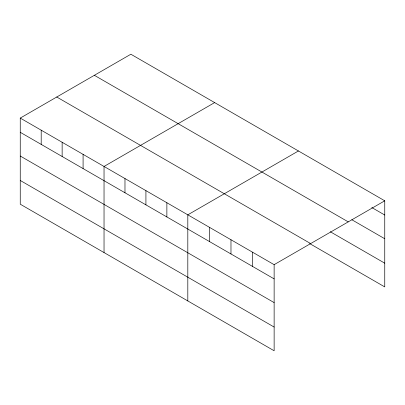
<?xml version="1.0" encoding="UTF-8"?>
<svg xmlns="http://www.w3.org/2000/svg" width="405" height="405" viewBox="0 0 405 405"><rect width="100%" height="100%" fill="white"/><g stroke="black" fill="none" stroke-linecap="round" stroke-linejoin="round"><path stroke-width="0.61" d="M20.25 118.088L274.134 264.667L274.134 350.776L20.25 204.196L20.25 118.088L130.866 54.224L384.75 200.804L384.75 286.912L309.759 243.613M214.645 102.597L104.034 166.46L104.034 252.563M298.429 150.969L187.814 214.832L187.814 300.935M274.134 264.667L384.75 200.804M371.8 207.542L384.75 215.02M351.839 219.743L384.75 238.742M94.36 75.3L348.249 221.879M330.262 231.726L384.75 263.184M56.751 97.013L310.64 243.592M20.25 132.303L274.134 278.883M20.25 156.026L274.134 302.606M20.25 180.468L274.134 327.048M252.553 252.209L252.553 266.424M230.977 239.75L230.977 253.965M209.395 227.291L209.395 241.507M166.87 202.738L166.87 216.953M145.922 190.649L145.922 204.859M124.978 178.554L124.978 192.765M83.086 154.366L83.086 168.581M62.142 142.276L62.142 156.487M41.194 130.182L41.194 144.398"/></g></svg>
